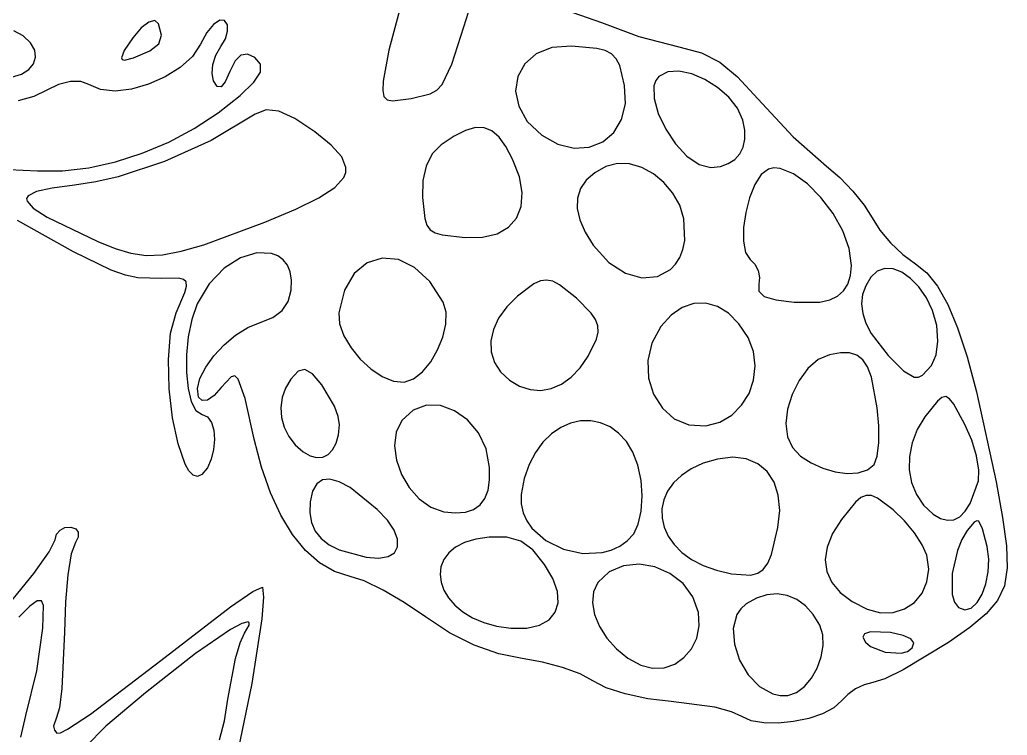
# Model space of a CAD drawing. Extents: x 9 to 1857, y 16 to 982.
# Drawn here: x 409.1 to 501.1, y 481.7 to 548.3 of the extents above; entities that cross this region are included whole.
import ezdxf

# ---------------------------------------------------------------- set-up
doc = ezdxf.new("R2010")
doc.units = 0

msp = doc.modelspace()

# ---------------------------------------------------------------- linework, layer by layer
at = {"layer": 'Layer 1'}
for p, q in [((450.45739, 547.65826), (451.58675, 551.208584)), ((444.728547, 550.123396), (443.47498, 545.48229)), ((460.632939, 549.013726), (463.29524, 548.07218)), ((420.410127, 547.570859), (419.62872, 546.65002)), ((421.109653, 548.112926), (420.410127, 547.570859)), ((421.667012, 548.243935), (421.109653, 548.112926)), ((422.02192, 547.9316), (421.667012, 548.243935)), ((422.2866, 546.900558), (422.02192, 547.9316)), ((422.02192, 547.9316), (422.02192, 547.9316)), ((427.135282, 547.895141), (426.518504, 547.126811)), ((427.712202, 548.295989), (427.135282, 547.895141)), ((428.17575, 548.25735), (427.712202, 548.295989)), ((428.433801, 547.853635), (428.17575, 548.25735)), ((428.451211, 547.260461), (428.433801, 547.853635)), ((449.357133, 544.188698), (450.45739, 547.65826)), ((463.29524, 548.07218), (466.767104, 546.777504)), ((409.39885, 546.81716), (408.523592, 547.300892)), ((410.093666, 546.16612), (409.39885, 546.81716)), ((409.39885, 546.81716), (409.39885, 546.81716)), ((419.62872, 546.65002), (418.822262, 545.452541)), ((422.031199, 546.091591), (422.2866, 546.900558)), ((426.518504, 547.126811), (425.93538, 546.063)), ((427.81186, 545.82498), (428.239919, 546.55764)), ((428.239919, 546.55764), (428.451211, 547.260461)), ((466.767104, 546.777504), (470.49612, 545.78843)), ((410.476754, 545.498161), (410.093666, 546.16612)), ((421.189258, 545.414709), (422.031199, 546.091591)), ((425.93538, 546.063), (425.168623, 544.910337)), ((427.359971, 545.031375), (427.81186, 545.82498)), ((458.674189, 545.728248), (457.209, 545.143205)), ((460.50042, 545.87647), (458.674189, 545.728248)), ((462.847966, 545.65987), (460.50042, 545.87647)), ((463.639375, 545.453827), (462.847966, 545.65987)), ((470.49612, 545.78843), (472.591623, 545.232349)), ((410.375693, 544.233277), (410.565101, 544.84373)), ((410.565101, 544.84373), (410.476754, 545.498161)), ((418.822262, 545.452541), (418.563025, 544.7802)), ((418.563025, 544.7802), (418.639248, 544.622909)), ((418.853035, 544.575244), (419.69432, 544.77992)), ((419.69432, 544.77992), (421.189258, 545.414709)), ((425.168623, 544.910337), (424.033504, 543.874841)), ((427.083746, 544.162616), (427.359971, 545.031375)), ((429.689947, 545.026674), (429.154242, 544.488219)), ((430.292505, 545.125934), (429.689947, 545.026674)), ((430.97891, 544.79552), (430.292505, 545.125934)), ((431.524444, 544.175209), (430.97891, 544.79552)), ((443.47498, 545.48229), (442.959694, 542.610784)), ((457.209, 545.143205), (456.135493, 544.212685)), ((464.231448, 545.141349), (463.639375, 545.453827)), ((464.665866, 544.691482), (464.231448, 545.141349)), ((472.591623, 545.232349), (474.314406, 544.37172)), ((409.925516, 543.697252), (410.375693, 544.233277)), ((418.639248, 544.622909), (418.853035, 544.575244)), ((424.033504, 543.874841), (422.637667, 542.995391)), ((427.005051, 543.323859), (427.083746, 544.162616)), ((429.154242, 544.488219), (428.66839, 543.50105)), ((431.504794, 543.450456), (431.524444, 544.175209)), ((448.448871, 542.296643), (449.357133, 544.188698)), ((456.135493, 544.212685), (455.48431, 543.02803)), ((464.98431, 544.073271), (464.665866, 544.691482)), ((465.44, 542.208), (464.98431, 544.073271)), ((474.314406, 544.37172), (475.964164, 543.008966)), ((408.310803, 542.970279), (409.231557, 543.266103)), ((409.231557, 543.266103), (409.925516, 543.697252)), ((422.637667, 542.995391), (421.088757, 542.310864)), ((427.14575, 542.62026), (427.005051, 543.323859)), ((428.66839, 543.50105), (428.231122, 542.54734)), ((430.880522, 542.519883), (431.504794, 543.450456)), ((455.48431, 543.02803), (455.286091, 541.680582)), ((468.64027, 543.05258), (468.347177, 542.669383)), ((469.460945, 543.471415), (468.64027, 543.05258)), ((470.50792, 543.529952), (469.460945, 543.471415)), ((471.690505, 543.275552), (470.50792, 543.529952)), ((472.918011, 542.755574), (471.690505, 543.275552)), ((475.964164, 543.008966), (477.84059, 540.94651)), ((412.706688, 542.290105), (411.62219, 541.76845)), ((413.802199, 542.564129), (412.706688, 542.290105)), ((414.780978, 542.573094), (413.802199, 542.564129)), ((415.51528, 542.29957), (414.780978, 542.573094)), ((416.600036, 541.815614), (415.51528, 542.29957)), ((421.088757, 542.310864), (419.494419, 541.86014)), ((427.477718, 542.111526), (427.14575, 542.62026)), ((427.83687, 542.085693), (427.477718, 542.111526)), ((428.231122, 542.54734), (427.83687, 542.085693)), ((429.61219, 541.28211), (430.880522, 542.519883)), ((442.959694, 542.610784), (442.901705, 541.739826)), ((447.937298, 541.766359), (448.448871, 542.296643)), ((465.520029, 540.497901), (465.44, 542.208)), ((465.44, 542.208), (465.44, 542.208)), ((468.347177, 542.669383), (468.18049, 542.184422)), ((468.18049, 542.184422), (468.186126, 540.97959)), ((474.099749, 542.017379), (472.918011, 542.755574)), ((475.14503, 541.108328), (474.099749, 542.017379)), ((410.383996, 541.184069), (408.934541, 540.787177)), ((411.62219, 541.76845), (410.383996, 541.184069)), ((417.962297, 541.682097), (416.600036, 541.815614)), ((419.494419, 541.86014), (417.962297, 541.682097)), ((427.566436, 539.645545), (429.61219, 541.28211)), ((442.901705, 541.739826), (443.008259, 541.17745)), ((443.008259, 541.17745), (443.302934, 540.872695)), ((445.55149, 540.99455), (447.318394, 541.419468)), ((447.318394, 541.419468), (447.937298, 541.766359)), ((455.286091, 541.680582), (455.571477, 540.261682)), ((475.963163, 540.075782), (475.14503, 541.108328)), ((443.302934, 540.872695), (443.809312, 540.774601)), ((443.809312, 540.774601), (445.55149, 540.99455)), ((455.571477, 540.261682), (456.37111, 538.862674)), ((465.160071, 539.026212), (465.520029, 540.497901)), ((468.186126, 540.97959), (468.576753, 539.578857)), ((477.84059, 540.94651), (481.136797, 537.42766)), ((425.33387, 538.189547), (427.566436, 539.645545)), ((431.02823, 539.53997), (426.910489, 537.091937)), ((432.034134, 539.92899), (431.02823, 539.53997)), ((433.228133, 539.80085), (432.034134, 539.92899)), ((434.711297, 539.125202), (433.228133, 539.80085)), ((468.576753, 539.578857), (469.271947, 538.122998)), ((476.46346, 538.9671), (475.963163, 540.075782)), ((436.5847, 537.8717), (434.711297, 539.125202)), ((451.534332, 538.276967), (450.618308, 538.012984)), ((452.343248, 538.263344), (451.534332, 538.276967)), ((456.37111, 538.862674), (457.71563, 537.5749)), ((464.430752, 537.835294), (465.160071, 539.026212)), ((476.640655, 538.043815), (476.46346, 538.9671)), ((476.46346, 538.9671), (476.46346, 538.9671)), ((422.963051, 536.932187), (425.33387, 538.189547)), ((438.107131, 536.638972), (436.58461, 537.8717)), ((436.58461, 537.8717), (436.5847, 537.8717)), ((449.570123, 537.47645), (448.36473, 536.67242)), ((450.618308, 538.012984), (449.570123, 537.47645)), ((453.070102, 537.96706), (452.343248, 538.263344)), ((453.739946, 537.383061), (453.070102, 537.96706)), ((454.377829, 536.506293), (453.739946, 537.383061)), ((457.71563, 537.5749), (459.232372, 536.726549)), ((463.402696, 536.967508), (464.430752, 537.835294)), ((469.271947, 538.122998), (470.191286, 536.752783)), ((476.647102, 537.206448), (476.640655, 538.043815)), ((481.136797, 537.42766), (484.24186, 534.68341)), ((420.502536, 535.891533), (422.963051, 536.932187)), ((426.910489, 537.091937), (422.576669, 535.111136)), ((439.080037, 535.55181), (438.107131, 536.638972)), ((448.36473, 536.67242), (447.525632, 535.824933)), ((455.0088, 535.3317), (454.377829, 536.506293)), ((459.232372, 536.726549), (460.73288, 536.370774)), ((460.73288, 536.370774), (462.146531, 536.465214)), ((462.146531, 536.465214), (463.402696, 536.967508)), ((470.191286, 536.752783), (471.254345, 535.608987)), ((476.1756, 535.830699), (476.489763, 536.465307)), ((476.489763, 536.465307), (476.647102, 537.206448)), ((418.000885, 535.085654), (420.502536, 535.891533)), ((439.477523, 534.563685), (439.080037, 535.55181)), ((447.525632, 535.824933), (446.943154, 534.702399)), ((471.254345, 535.608987), (472.380701, 534.832381)), ((475.711574, 535.312931), (476.1756, 535.830699)), ((415.506655, 534.532619), (418.000885, 535.085654)), ((422.576669, 535.111136), (418.258154, 533.688585)), ((446.943154, 534.702399), (446.630786, 533.342278)), ((455.633741, 533.704617), (455.0088, 535.3317)), ((455.0088, 535.3317), (455.0088, 535.3317)), ((463.69374, 534.65217), (462.653335, 534.074487)), ((464.766937, 534.937199), (463.69374, 534.65217)), ((465.897094, 534.897085), (464.766937, 534.937199)), ((467.032102, 534.566756), (465.897094, 534.897085)), ((472.380701, 534.832381), (473.48993, 534.56374)), ((473.48993, 534.56374), (474.361777, 534.669144)), ((474.361777, 534.669144), (475.104646, 534.92231)), ((475.104646, 534.92231), (475.711574, 535.312931)), ((484.24186, 534.68341), (485.495861, 533.626224)), ((408.078331, 534.375892), (410.73469, 534.25736)), ((410.73469, 534.25736), (413.068404, 534.250498)), ((413.068404, 534.250498), (415.506655, 534.532619)), ((418.258154, 533.688585), (416.176944, 533.215096)), ((439.273782, 533.62807), (439.452419, 534.092222)), ((439.452419, 534.092222), (439.477523, 534.563685)), ((455.891284, 532.231882), (455.633741, 533.704617)), ((462.653335, 534.074487), (461.865664, 533.388349)), ((468.119848, 533.981141), (467.032102, 534.566756)), ((469.108221, 533.17517), (468.119848, 533.981141)), ((478.169542, 533.903025), (477.578808, 532.967343)), ((478.83656, 534.41755), (478.169542, 533.903025)), ((479.360257, 534.522595), (478.83656, 534.41755)), ((479.931871, 534.477117), (479.360257, 534.522595)), ((481.173175, 533.987555), (479.931871, 534.477117)), ((482.469118, 533.054783), (481.173175, 533.987555)), ((414.18633, 532.9153), (412.091423, 532.64127)), ((416.176944, 533.215096), (414.18633, 532.9153)), ((438.443011, 532.698436), (439.273782, 533.62807)), ((446.630786, 533.342278), (446.60202, 531.78203)), ((461.865664, 533.388349), (461.331721, 532.599853)), ((469.945112, 532.18377), (469.108221, 533.17517)), ((477.578808, 532.967343), (477.091302, 531.744439)), ((483.728344, 531.784723), (482.469118, 533.054783)), ((485.495861, 533.626224), (486.715477, 532.368616)), ((409.865197, 531.921956), (409.727097, 531.683777)), ((410.646759, 532.32052), (409.865197, 531.921956)), ((412.091423, 532.64127), (410.646759, 532.32052)), ((436.959404, 531.728255), (438.443011, 532.698436)), ((455.796716, 530.938631), (455.891284, 532.231882)), ((461.331721, 532.599853), (461.052498, 531.715097)), ((470.578408, 531.04187), (469.945112, 532.18377)), ((486.715477, 532.368616), (487.761203, 531.068125)), ((409.727097, 531.683777), (409.759595, 531.414484)), ((409.759595, 531.414484), (410.342812, 530.767011)), ((434.797155, 530.670999), (436.959404, 531.728255)), ((446.60202, 531.78203), (446.812062, 529.82444)), ((455.365323, 529.850001), (455.796716, 530.938631)), ((461.052498, 531.715097), (461.028988, 530.74018)), ((470.956, 529.7844), (470.578408, 531.04187)), ((477.091302, 531.744439), (476.733965, 530.36825)), ((484.859499, 530.283294), (483.728344, 531.784723)), ((487.761203, 531.068125), (488.49353, 529.88229)), ((410.342812, 530.767011), (411.627706, 529.948443)), ((431.93046, 529.48014), (434.797155, 530.670999)), ((461.028988, 530.74018), (461.262185, 529.681197)), ((476.733965, 530.36825), (476.53374, 528.972711)), ((485.77123, 528.656417), (484.859499, 530.283294)), ((414.079665, 526.697217), (408.86329, 529.61728)), ((411.627706, 529.948443), (416.35396, 527.67365)), ((426.231063, 527.366723), (431.93046, 529.48014)), ((446.812062, 529.82444), (447.004898, 529.203103)), ((447.004898, 529.203103), (447.313945, 528.765852)), ((454.61239, 528.991128), (455.365323, 529.850001)), ((461.262185, 529.681197), (461.753081, 528.544248)), ((471.045069, 527.770142), (470.956, 529.7844)), ((470.956, 529.7844), (470.956, 529.7844)), ((488.49353, 529.88229), (489.210388, 528.737197)), ((447.313945, 528.765852), (447.782451, 528.472023)), ((447.782451, 528.472023), (448.453666, 528.280951)), ((448.453666, 528.280951), (450.57722, 528.04442)), ((452.203053, 528.063201), (453.553205, 528.38715)), ((453.553205, 528.38715), (454.61239, 528.991128)), ((461.753081, 528.544248), (462.50267, 527.33543)), ((476.53374, 528.972711), (476.517569, 527.691757)), ((486.372182, 527.010012), (485.77123, 528.656417)), ((489.210388, 528.737197), (490.213996, 527.547625)), ((416.35396, 527.67365), (417.961588, 527.012847)), ((424.138529, 526.760935), (426.231063, 527.366723)), ((450.57722, 528.04442), (452.203053, 528.063201)), ((462.50267, 527.33543), (463.957255, 525.71677)), ((470.880046, 526.920882), (471.045069, 527.770142)), ((476.517569, 527.691757), (476.712395, 526.659325)), ((490.213996, 527.547625), (491.371281, 526.454173)), ((417.587689, 525.013821), (414.079665, 526.697217)), ((417.961588, 527.012847), (419.42152, 526.576986)), ((419.42152, 526.576986), (420.856096, 526.380255)), ((420.856096, 526.380255), (422.387652, 526.436841)), ((422.387652, 526.436841), (424.138529, 526.760935)), ((431.167609, 526.603566), (429.645005, 526.135976)), ((432.543141, 526.557572), (431.167609, 526.603566)), ((433.131627, 526.335561), (432.543141, 526.557572)), ((433.63039, 525.977451), (433.131627, 526.335561)), ((470.593123, 526.182025), (470.880046, 526.920882)), ((476.712395, 526.659325), (477.14516, 526.00935)), ((486.571, 525.45), (486.372182, 527.010012)), ((491.371281, 526.454173), (492.54917, 525.59744)), ((429.645005, 526.135976), (428.116541, 525.175344)), ((434.021779, 525.480673), (433.63039, 525.977451)), ((434.288143, 524.842661), (434.021779, 525.480673)), ((441.451499, 525.684676), (440.247079, 524.686895)), ((442.85528, 526.119731), (441.451499, 525.684676)), ((444.362222, 525.982225), (442.85528, 526.119731)), ((445.876123, 525.262324), (444.362222, 525.982225)), ((463.957255, 525.71677), (465.511811, 524.709945)), ((469.706994, 525.050997), (470.197654, 525.557441)), ((470.197654, 525.557441), (470.593123, 526.182025)), ((477.14516, 526.00935), (477.589567, 525.546212)), ((477.589567, 525.546212), (477.889229, 524.957504)), ((486.477609, 524.499613), (486.571, 525.45)), ((486.571, 525.45), (486.571, 525.45)), ((492.54917, 525.59744), (493.611906, 524.746822)), ((418.923765, 524.5465), (417.587689, 525.013821)), ((420.099988, 524.281097), (418.923765, 524.5465)), ((428.116541, 525.175344), (426.723429, 523.742211)), ((434.411831, 524.060846), (434.288143, 524.842661)), ((440.247079, 524.686895), (439.338223, 523.136222)), ((447.300783, 523.950194), (445.876123, 525.262324)), ((465.511811, 524.709945), (467.059507, 524.284008)), ((468.493511, 524.408009), (469.706994, 525.050997)), ((477.889229, 524.957504), (478.017776, 524.318814)), ((486.237285, 523.709045), (486.477609, 524.499613)), ((488.973498, 524.922919), (488.38371, 524.36293)), ((489.67667, 525.169611), (488.973498, 524.922919)), ((490.455086, 525.123747), (489.67667, 525.169611)), ((491.270609, 524.806066), (490.455086, 525.123747)), ((492.0851, 524.237311), (491.270609, 524.806066)), ((493.611906, 524.746822), (494.607879, 523.498414)), ((422.32919, 524.21305), (420.099988, 524.281097)), ((423.904214, 524.254358), (422.32919, 524.21305)), ((424.348074, 524.145883), (423.904214, 524.254358)), ((424.580765, 523.908796), (424.348074, 524.145883)), ((424.61574, 523.511205), (424.580765, 523.908796)), ((426.723429, 523.742211), (425.60688, 521.85712)), ((434.37519, 523.13266), (434.411831, 524.060846)), ((448.54, 522.036), (447.300783, 523.950194)), ((456.980039, 523.720872), (455.4531, 522.56802)), ((457.597323, 524.001302), (456.980039, 523.720872)), ((458.175032, 524.082492), (457.597323, 524.001302)), ((458.756579, 523.96301), (458.175032, 524.082492)), ((459.385374, 523.641422), (458.756579, 523.96301)), ((460.95836, 522.3862), (459.385374, 523.641422)), ((467.059507, 524.284008), (468.493511, 524.408009)), ((477.94884, 523.70573), (477.946995, 523.040988)), ((478.017776, 524.318814), (477.94884, 523.70573)), ((485.841425, 523.072763), (486.237285, 523.709045)), ((487.904921, 523.553418), (487.61938, 522.721631)), ((488.38371, 524.36293), (487.904921, 523.553418)), ((492.860421, 523.438221), (492.0851, 524.237311)), ((423.66887, 521.03646), (424.466448, 522.921214)), ((424.466448, 522.921214), (424.61574, 523.511205)), ((434.096614, 522.081467), (434.37519, 523.13266)), ((439.338223, 523.136222), (438.82113, 521.04249)), ((477.946995, 523.040988), (478.452278, 522.558088)), ((485.281426, 522.585231), (485.841425, 523.072763)), ((487.61938, 522.721631), (487.527936, 521.863753)), ((493.558434, 522.429537), (492.860421, 523.438221)), ((494.607879, 523.498414), (495.552714, 521.809942)), ((425.60688, 521.85712), (425.111757, 520.417832)), ((433.533535, 521.24448), (434.096614, 522.081467)), ((448.802537, 521.085122), (448.54, 522.036)), ((448.54, 522.036), (448.54, 522.036)), ((455.4531, 522.56802), (454.453112, 521.573803)), ((462.341134, 520.993287), (460.95834, 522.38622)), ((460.95834, 522.38622), (460.95836, 522.3862)), ((471.897858, 521.901516), (470.80826, 521.534382)), ((473.003509, 521.929234), (471.897858, 521.901516)), ((474.093225, 521.621613), (473.003509, 521.929234)), ((478.452278, 522.558088), (479.525629, 522.225551)), ((479.525629, 522.225551), (481.22799, 522.0119)), ((481.22799, 522.0119), (483.634602, 522.034276)), ((483.634602, 522.034276), (484.548686, 522.240914)), ((484.548686, 522.240914), (485.281426, 522.585231)), ((487.527936, 521.863753), (487.631436, 520.975969)), ((494.141, 521.232), (493.558434, 522.429537)), ((495.552714, 521.809942), (496.462036, 519.639136)), ((423.143618, 519.13302), (423.66887, 521.03646)), ((432.667133, 520.602223), (433.533535, 521.24448)), ((438.82113, 521.04249), (438.889125, 520.005545)), ((448.77559, 519.967272), (448.802537, 521.085122)), ((454.453112, 521.573803), (453.707014, 520.532015)), ((462.736628, 520.395953), (462.341134, 520.993287)), ((469.766702, 520.823753), (468.80517, 519.76555)), ((470.80826, 521.534382), (469.766702, 520.823753)), ((475.13502, 520.982731), (474.093225, 521.621613)), ((476.096908, 520.016667), (475.13502, 520.982731)), ((487.631436, 520.975969), (487.93073, 520.054462)), ((494.529021, 519.832249), (494.141, 521.232)), ((494.141, 521.232), (494.141, 521.232)), ((425.111757, 520.417832), (424.784636, 518.799217)), ((430.330482, 519.664763), (431.47859, 520.13522)), ((431.47859, 520.13522), (432.667133, 520.602223)), ((438.889125, 520.005545), (439.287507, 518.892131)), ((448.501245, 518.768529), (448.77559, 519.967272)), ((453.707014, 520.532015), (453.217322, 519.468875)), ((462.944321, 519.817347), (462.736628, 520.395953)), ((476.9469, 518.7275), (476.096908, 520.016667)), ((487.93073, 520.054462), (488.426667, 519.095417)), ((422.941309, 516.68185), (423.143618, 519.13302)), ((429.193566, 518.94463), (430.330482, 519.664763)), ((453.217322, 519.468875), (452.986552, 518.410605)), ((462.824705, 518.574242), (462.971313, 519.22195)), ((462.971313, 519.22195), (462.944321, 519.817347)), ((468.80517, 519.76555), (467.967213, 518.212788)), ((488.426667, 519.095417), (490.01186, 517.04945)), ((494.636784, 518.401631), (494.529021, 519.832249)), ((496.462036, 519.639136), (497.351471, 516.943725)), ((424.784636, 518.799217), (424.620503, 517.112872)), ((427.177079, 517.0266), (428.123785, 518.042637)), ((428.123785, 518.042637), (429.193566, 518.94463)), ((439.287507, 518.892131), (439.94977, 517.773112)), ((448.02159, 517.574971), (448.501245, 518.768529)), ((452.986552, 518.410605), (453.017221, 517.383424)), ((462.03909, 516.97981), (462.824705, 518.574242)), ((467.967213, 518.212788), (467.608146, 516.577467)), ((477.4507, 517.424766), (476.9469, 518.7275)), ((476.9469, 518.7275), (476.9469, 518.7275)), ((494.468042, 517.10792), (494.636784, 518.401631)), ((424.620503, 517.112872), (424.614344, 515.470395)), ((439.94977, 517.773112), (440.809409, 516.719353)), ((447.378713, 516.472678), (448.02159, 517.574971)), ((453.017221, 517.383424), (453.311842, 516.413553)), ((477.614436, 516.083398), (477.4507, 517.424766)), ((484.53668, 517.12673), (483.474146, 516.666516)), ((485.558511, 517.294199), (484.53668, 517.12673)), ((486.400235, 517.289727), (485.558511, 517.294199)), ((487.085439, 517.087142), (486.400235, 517.289727)), ((423.01809, 513.959843), (422.941309, 516.68185)), ((426.40939, 515.964335), (427.177079, 517.0266)), ((440.809409, 516.719353), (441.799918, 515.801715)), ((446.6147, 515.547727), (447.378713, 516.472678)), ((453.311842, 516.413553), (453.872934, 515.527211)), ((461.288523, 515.895966), (462.03909, 516.97981)), ((467.608146, 516.577467), (467.683508, 514.957281)), ((483.474146, 516.666516), (482.513358, 515.832319)), ((487.63771, 516.660275), (487.085439, 517.087142)), ((488.080635, 515.982957), (487.63771, 516.660275)), ((490.01186, 517.04945), (491.429763, 515.634357)), ((494.02655, 516.11889), (494.468042, 517.10792)), ((497.351471, 516.943725), (498.236643, 513.681436)), ((424.614344, 515.470395), (424.761142, 513.983384)), ((425.87666, 514.923658), (426.40939, 515.964335)), ((435.013186, 515.586035), (434.32933, 514.86128)), ((435.658624, 515.751616), (435.013186, 515.586035)), ((436.367907, 515.339406), (435.658624, 515.751616)), ((437.2433, 514.33079), (436.367907, 515.339406)), ((441.799918, 515.801715), (442.854794, 515.091063)), ((445.77164, 514.886198), (446.6147, 515.547727)), ((453.872934, 515.527211), (454.70301, 514.75062)), ((460.454191, 515.031175), (461.288523, 515.895966)), ((477.466057, 514.761945), (477.614436, 516.083398)), ((482.513358, 515.832319), (481.693538, 514.722368)), ((488.4378, 515.029018), (488.080635, 515.982957)), ((491.429763, 515.634357), (492.417485, 515.043269)), ((493.206067, 515.222631), (494.02655, 516.11889)), ((425.634829, 513.972384), (425.87666, 514.923658)), ((428.772093, 515.079157), (427.86156, 514.06185)), ((429.118031, 515.148829), (428.772093, 515.079157)), ((429.430495, 514.864331), (429.118031, 515.148829)), ((430.073237, 513.04828), (429.430495, 514.864331)), ((434.32933, 514.86128), (433.836681, 514.025097)), ((442.854794, 515.091063), (443.907529, 514.65826)), ((443.907529, 514.65826), (444.89162, 514.57417)), ((444.89162, 514.57417), (445.77164, 514.886198)), ((454.70301, 514.75062), (455.659728, 514.185563)), ((458.606651, 513.980757), (459.554199, 514.390939)), ((459.554199, 514.390939), (460.454191, 515.031175)), ((467.683508, 514.957281), (468.14884, 513.449923)), ((477.033512, 513.518958), (477.466057, 514.761945)), ((481.693538, 514.722368), (481.053909, 513.434891)), ((488.9892, 512.1866), (488.4378, 515.029018)), ((492.417485, 515.043269), (492.822228, 515.039991)), ((492.822228, 515.039991), (493.206067, 515.222631)), ((423.33011, 511.243899), (423.01809, 513.959843)), ((424.761142, 513.983384), (425.055885, 512.763436)), ((425.73984, 513.17833), (425.634829, 513.972384)), ((427.86156, 514.06185), (427.199004, 513.319004)), ((433.836681, 514.025097), (433.535176, 513.131539)), ((438.411549, 512.322014), (437.2433, 514.33079)), ((455.659728, 514.185563), (456.64131, 513.872568)), ((456.64131, 513.872568), (457.629653, 513.806134)), ((457.629653, 513.806134), (458.606651, 513.980757)), ((468.14884, 513.449923), (468.959682, 512.153087)), ((476.344752, 512.412984), (477.033512, 513.518958)), ((481.053909, 513.434891), (480.633694, 512.068118)), ((498.236643, 513.681436), (500.0567, 505.28714)), ((425.055885, 512.763436), (425.493555, 511.922149)), ((426.074267, 512.850643), (425.73984, 513.17833)), ((426.581947, 512.906401), (426.074267, 512.850643)), ((427.199004, 513.319004), (426.581947, 512.906401)), ((430.93679, 509.26191), (430.073237, 513.04828)), ((433.535176, 513.131539), (433.420245, 512.20747)), ((494.590146, 512.807458), (493.43124, 511.33353)), ((495.005457, 513.152201), (494.590146, 512.807458)), ((495.368079, 513.22474), (495.005457, 513.152201)), ((495.720564, 513.017032), (495.368079, 513.22474)), ((496.105465, 512.521035), (495.720564, 513.017032)), ((497.14273, 510.632), (496.105465, 512.521035)), ((425.493555, 511.922149), (426.06914, 511.57112)), ((433.420245, 512.20747), (433.487321, 511.279755)), ((438.757059, 511.363438), (438.411549, 512.322014)), ((445.750865, 511.975405), (444.69502, 510.99191)), ((446.983285, 512.422946), (445.750865, 511.975405)), ((448.299048, 512.384235), (446.983285, 512.422946)), ((449.604922, 511.908975), (448.299048, 512.384235)), ((450.807677, 511.046869), (449.604922, 511.908975)), ((468.959682, 512.153087), (470.071574, 511.164467)), ((475.427725, 511.502576), (476.344752, 512.412984)), ((480.633694, 512.068118), (480.472115, 510.720275)), ((489.141959, 510.499214), (488.9892, 512.1866)), ((488.9892, 512.1866), (488.9892, 512.1866)), ((423.833517, 508.810912), (423.33011, 511.243899)), ((426.06914, 511.57112), (426.577602, 511.339055)), ((426.577602, 511.339055), (426.939801, 510.818815)), ((426.939801, 510.818815), (427.155952, 510.087774)), ((433.487321, 511.279755), (433.731834, 510.375258)), ((438.87221, 510.59868), (438.757059, 511.363438)), ((444.69502, 510.99191), (444.168447, 509.898921)), ((451.814079, 509.847619), (450.807677, 511.046869)), ((460.407812, 510.752535), (459.49326, 510.352633)), ((461.346949, 510.961444), (460.407812, 510.752535)), ((462.287575, 510.976607), (461.346949, 510.961444)), ((463.206594, 510.795271), (462.287575, 510.976607)), ((464.080909, 510.414683), (463.206594, 510.795271)), ((470.071574, 511.164467), (471.440057, 510.581756)), ((473.02067, 510.50265), (474.310381, 510.846281)), ((474.310381, 510.846281), (475.427725, 511.502576)), ((480.472115, 510.720275), (480.608397, 509.489593)), ((493.43124, 511.33353), (492.708207, 510.150694)), ((427.155952, 510.087774), (427.22627, 509.223308)), ((433.731834, 510.375258), (434.149216, 509.520843)), ((438.777117, 509.66876), (438.87221, 510.59868)), ((438.87221, 510.59868), (438.87221, 510.59868)), ((444.168447, 509.898921), (444.012189, 508.641383)), ((452.530897, 508.360929), (451.814079, 509.847619)), ((458.626391, 509.764493), (457.8303, 508.990866)), ((459.49326, 510.352633), (458.626391, 509.764493)), ((464.887424, 509.83209), (464.080909, 510.414683)), ((465.603042, 509.044738), (464.887424, 509.83209)), ((471.440057, 510.581756), (473.02067, 510.50265)), ((489.135302, 508.938992), (489.141959, 510.499214)), ((492.708207, 510.150694), (492.225149, 508.911548)), ((497.782649, 509.177243), (497.14273, 510.632)), ((427.22627, 509.223308), (427.150972, 508.302788)), ((431.60839, 506.637738), (430.93679, 509.26191)), ((434.149216, 509.520843), (434.734898, 508.743376)), ((438.231654, 508.279946), (438.558679, 508.892177)), ((438.558679, 508.892177), (438.777117, 509.66876)), ((457.8303, 508.990866), (457.128084, 508.034506)), ((466.204666, 508.049875), (465.603042, 509.044738)), ((480.608397, 509.489593), (481.08176, 508.4743)), ((488.979249, 507.679577), (489.135302, 508.938992)), ((492.225149, 508.911548), (491.979059, 507.651599)), ((498.233684, 507.701425), (497.782649, 509.177243)), ((424.484458, 506.937779), (423.833517, 508.810912)), ((427.150972, 508.302788), (426.930274, 507.403591)), ((434.734898, 508.743376), (435.48431, 508.06972)), ((435.48431, 508.06972), (436.132877, 507.694916)), ((437.810803, 507.843087), (438.231654, 508.279946)), ((444.012189, 508.641383), (444.186227, 507.306087)), ((452.8649, 506.6365), (452.530897, 508.360929)), ((457.128084, 508.034506), (456.542839, 506.898166)), ((466.669201, 506.844746), (466.204666, 508.049875)), ((481.08176, 508.4743), (481.843079, 507.691344)), ((426.930274, 507.403591), (426.564391, 506.60309)), ((436.132877, 507.694916), (436.746655, 507.539555)), ((436.746655, 507.539555), (437.310883, 507.592618)), ((437.310883, 507.592618), (437.810803, 507.843087)), ((444.186227, 507.306087), (444.650542, 505.979822)), ((472.776739, 507.016127), (471.654859, 506.503464)), ((474.09538, 507.40961), (472.776739, 507.016127)), ((475.510666, 507.581673), (474.09538, 507.40961)), ((476.767658, 507.426704), (475.510666, 507.581673)), ((477.843977, 506.969974), (476.767658, 507.426704)), ((481.843079, 507.691344), (482.810317, 507.044101)), ((482.810317, 507.044101), (483.907506, 506.548357)), ((488.68382, 506.89461), (488.979249, 507.679577)), ((491.979059, 507.651599), (491.966929, 506.406353)), ((498.454459, 506.376994), (498.233684, 507.701425)), ((424.851551, 506.297687), (424.484458, 506.937779)), ((425.239083, 505.901396), (424.851551, 506.297687)), ((426.564391, 506.60309), (426.05354, 505.97866)), ((432.432831, 504.270793), (431.60839, 506.637738)), ((452.866659, 505.484748), (452.8649, 506.6365)), ((452.8649, 506.6365), (452.8649, 506.6365)), ((456.542839, 506.898166), (456.097662, 505.5846)), ((466.97355, 505.4266), (466.669201, 506.844746)), ((471.654859, 506.503464), (470.727579, 505.889336)), ((478.717244, 506.236754), (477.843977, 506.969974)), ((479.365079, 505.252315), (478.717244, 506.236754)), ((483.907506, 506.548357), (485.058676, 506.219896)), ((485.058676, 506.219896), (486.187861, 506.074506)), ((486.187861, 506.074506), (487.219092, 506.12797)), ((487.219092, 506.12797), (488.076401, 506.396077)), ((488.076401, 506.396077), (488.68382, 506.89461)), ((491.966929, 506.406353), (492.185752, 505.211313)), ((498.4036, 505.3764), (498.454459, 506.376994)), ((425.641574, 505.783516), (425.239083, 505.901396)), ((426.05354, 505.97866), (425.641574, 505.783516)), ((437.29057, 505.46863), (436.752102, 505.093873)), ((437.989103, 505.535554), (437.29057, 505.46863)), ((438.848106, 505.294598), (437.989103, 505.535554)), ((439.867987, 504.745718), (438.848106, 505.294598)), ((444.650542, 505.979822), (445.365117, 504.749381)), ((452.718995, 504.517318), (452.866659, 505.484748)), ((456.097662, 505.5846), (455.81565, 504.09656)), ((467.06975, 503.9819), (466.97353, 505.4266)), ((466.97353, 505.4266), (466.97355, 505.4266)), ((469.992738, 505.191457), (469.448173, 504.427542)), ((470.727579, 505.889336), (469.992738, 505.191457)), ((479.765103, 504.04193), (479.365079, 505.252315)), ((492.185752, 505.211313), (492.63252, 504.101988)), ((497.641642, 503.266418), (498.40362, 505.37638)), ((498.40362, 505.37638), (498.4036, 505.3764)), ((500.0567, 505.28714), (500.666142, 501.965507)), ((433.397463, 502.179176), (432.432831, 504.270793)), ((436.373294, 504.411328), (436.15374, 503.42104)), ((436.752102, 505.093873), (436.373294, 504.411328)), ((442.392, 502.724), (439.867987, 504.745718)), ((445.365117, 504.749381), (446.289932, 503.701553)), ((452.420394, 503.732733), (452.718995, 504.517318)), ((469.448173, 504.427542), (469.091724, 503.615306)), ((436.15374, 503.42104), (436.116465, 502.403549)), ((446.289932, 503.701553), (447.38497, 502.923129)), ((451.969336, 503.129521), (452.420394, 503.732733)), ((455.81565, 504.09656), (455.805538, 503.229311)), ((466.974713, 502.563436), (467.06975, 503.9819)), ((469.091724, 503.615306), (468.921229, 502.772463)), ((479.894936, 502.630867), (479.765103, 504.04193)), ((486.942331, 503.386712), (485.64834, 501.78973)), ((487.461577, 503.821735), (486.942331, 503.386712)), ((487.951913, 504.024728), (487.461577, 503.821735)), ((488.455527, 504.003402), (487.951913, 504.024728)), ((489.014613, 503.765469), (488.455527, 504.003402)), ((490.46796, 502.67063), (489.014613, 503.765469)), ((492.63252, 504.101988), (493.304225, 503.113881)), ((436.116465, 502.403549), (436.269719, 501.498349)), ((443.344915, 501.716503), (442.392, 502.724)), ((442.392, 502.724), (442.392, 502.724)), ((447.38497, 502.923129), (448.61021, 502.5009)), ((448.61021, 502.5009), (449.68626, 502.39337)), ((449.68626, 502.39337), (450.603786, 502.461314)), ((450.603786, 502.461314), (451.364306, 502.706206)), ((451.364306, 502.706206), (451.969336, 503.129521)), ((455.805538, 503.229311), (455.979682, 502.414203)), ((455.979682, 502.414203), (456.317609, 501.658343)), ((466.710539, 501.334259), (466.974713, 502.563436)), ((468.921229, 502.772463), (468.934528, 501.916729)), ((479.7322, 501.0444), (479.894936, 502.630867)), ((491.508153, 501.6655), (490.46796, 502.67063)), ((493.304225, 503.113881), (494.19786, 502.2825)), ((496.674697, 502.038631), (497.182667, 502.541426)), ((497.182667, 502.541426), (497.641642, 503.266418)), ((434.489637, 500.380991), (433.397463, 502.179176)), ((436.269719, 501.498349), (436.616457, 500.702511)), ((443.975431, 500.78091), (443.344915, 501.716503)), ((456.317609, 501.658343), (456.798845, 500.968839)), ((468.934528, 501.916729), (469.129457, 501.065817)), ((485.64834, 501.78973), (484.814083, 500.46833)), ((492.444592, 500.534844), (491.508153, 501.6655)), ((494.19786, 502.2825), (494.879316, 501.879968)), ((494.879316, 501.879968), (495.520774, 501.706249)), ((495.520774, 501.706249), (496.119984, 501.759688)), ((496.119984, 501.759688), (496.674697, 502.038631)), ((498.018218, 501.528137), (497.37319, 500.75685)), ((498.252195, 501.662353), (498.018218, 501.528137)), ((498.449766, 501.610721), (498.252195, 501.662353)), ((498.803542, 500.895232), (498.449766, 501.610721)), ((500.666142, 501.965507), (501.026274, 499.339804)), ((412.518755, 500.39904), (412.840676, 500.790926)), ((412.840676, 500.790926), (413.297345, 501.030144)), ((413.297345, 501.030144), (413.8408, 501.07783)), ((413.8408, 501.07783), (414.30223, 500.917577)), ((414.30223, 500.917577), (414.535564, 500.59064)), ((414.535564, 500.59064), (414.526953, 500.144603)), ((436.616457, 500.702511), (437.159634, 500.0131)), ((444.290113, 499.945502), (443.975431, 500.78091)), ((456.798845, 500.968839), (458.109348, 499.817325)), ((466.29935, 500.45742), (466.710539, 501.334259)), ((469.129457, 501.065817), (469.503857, 500.237443)), ((479.130206, 498.526052), (479.7322, 501.04439)), ((479.7322, 501.04439), (479.7322, 501.0444)), ((497.37319, 500.75685), (496.85921, 499.90135)), ((499.21525, 499.2723), (498.803542, 500.895232)), ((411.827715, 498.780503), (412.37954, 499.89335)), ((412.37954, 499.89335), (412.518755, 500.39904)), ((414.26255, 499.62705), (413.884517, 498.565764)), ((414.526953, 500.144603), (414.26255, 499.62705)), ((435.696703, 498.89434), (434.489637, 500.380991)), ((437.159634, 500.0131), (437.902205, 499.427186)), ((444.295527, 499.238561), (444.290113, 499.945502)), ((450.530063, 499.637324), (449.692082, 499.203133)), ((451.568116, 499.951536), (450.530063, 499.637324)), ((452.811, 500.12593), (451.568116, 499.951536)), ((454.480217, 500.118054), (452.811, 500.12593)), ((455.773267, 499.754894), (454.480217, 500.118054)), ((456.875934, 498.94552), (455.773267, 499.754894)), ((458.109348, 499.817325), (459.747404, 499.016515)), ((464.988984, 499.286862), (465.695355, 499.796322)), ((465.695355, 499.796322), (466.29935, 500.45742)), ((469.503857, 500.237443), (470.055565, 499.449321)), ((484.814083, 500.46833), (484.307713, 499.213116)), ((493.174651, 499.417123), (492.444592, 500.534844)), ((496.85921, 499.90135), (496.446995, 498.901809)), ((410.382472, 496.735404), (411.827715, 498.780503)), ((437.00601, 497.737324), (435.696703, 498.89434)), ((437.902205, 499.427186), (438.847126, 498.941836)), ((438.847126, 498.941836), (441.35584, 498.2611)), ((443.998241, 498.688369), (444.295527, 499.238561)), ((449.692082, 499.203133), (449.049415, 498.668801)), ((457.974, 497.599), (456.875934, 498.94552)), ((459.747404, 499.016515), (461.549221, 498.623264)), ((463.351011, 498.694428), (464.200711, 498.921933)), ((464.200711, 498.921933), (464.988984, 499.286862)), ((470.055565, 499.449321), (470.782421, 498.719166)), ((470.782421, 498.719166), (471.682263, 498.064693)), ((484.307713, 499.213116), (484.127443, 498.030305)), ((493.5957, 498.4508), (493.174651, 499.417123)), ((496.446995, 498.901809), (495.958641, 496.735825)), ((499.21522, 499.27226), (499.21525, 499.2723)), ((499.373487, 498.081151), (499.21522, 499.27226)), ((501.026274, 499.339804), (501.095247, 497.269145)), ((413.884517, 498.565764), (413.566482, 496.639198)), ((441.35584, 498.2611), (442.521831, 498.171357)), ((442.521831, 498.171357), (443.404821, 498.323207)), ((443.404821, 498.323207), (443.998241, 498.688369)), ((448.597304, 498.054168), (448.330989, 497.379073)), ((449.049415, 498.668801), (448.597304, 498.054168)), ((461.549221, 498.623264), (463.351011, 498.694428)), ((471.682263, 498.064693), (472.752929, 497.503616)), ((478.782926, 497.700696), (479.130206, 498.526052)), ((484.127443, 498.030305), (484.271484, 496.926118)), ((493.77647, 497.152057), (493.5957, 498.4508)), ((493.5957, 498.4508), (493.5957, 498.4508)), ((499.32949, 496.896744), (499.373487, 498.081151)), ((438.404909, 496.928047), (437.00601, 497.737324)), ((439.88075, 496.48461), (438.404909, 496.928047)), ((448.330989, 497.379073), (448.245713, 496.663355)), ((458.753485, 496.281929), (457.974, 497.599)), ((457.974, 497.599), (457.974, 497.599)), ((464.018105, 496.920214), (462.94191, 495.91171)), ((465.33597, 497.476379), (464.018105, 496.920214)), ((466.788555, 497.612181), (465.33597, 497.476379)), ((468.268909, 497.3596), (466.788555, 497.612181)), ((469.670081, 496.750613), (468.268909, 497.3596)), ((472.752929, 497.503616), (473.992259, 497.05365)), ((473.992259, 497.05365), (475.39809, 496.73251)), ((477.8476, 496.770167), (478.365271, 497.12523)), ((478.365271, 497.12523), (478.782926, 497.700696)), ((484.271484, 496.926118), (484.738046, 495.906773)), ((493.613973, 495.959603), (493.77647, 497.152057)), ((499.11401, 495.784426), (499.32949, 496.896744)), ((501.095247, 497.269145), (500.83121, 495.612641)), ((405.68974, 491.01389), (410.382472, 496.735404)), ((413.566482, 496.639198), (413.341864, 494.121072)), ((441.181982, 496.059713), (439.88075, 496.48461)), ((442.935735, 495.20433), (441.181982, 496.059713)), ((448.245713, 496.663355), (448.336716, 495.926854)), ((459.174054, 495.083384), (458.753485, 496.281929)), ((470.88512, 495.817199), (469.670081, 496.750613)), ((475.39809, 496.73251), (477.200274, 496.606018)), ((477.200274, 496.606018), (477.8476, 496.770167)), ((493.155079, 494.915993), (493.613973, 495.959603)), ((495.958641, 496.735825), (495.969692, 494.789344)), ((428.711, 493.65282), (430.79404, 495.079347)), ((430.79404, 495.079347), (431.69199, 495.48386)), ((431.69199, 495.48386), (431.802832, 494.559006)), ((444.912276, 494.042663), (442.935735, 495.20433)), ((448.336716, 495.926854), (448.599241, 495.189407)), ((448.599241, 495.189407), (449.028529, 494.470856)), ((459.247841, 494.026332), (459.174054, 495.083384)), ((462.531986, 495.040093), (462.440705, 494.030594)), ((462.94191, 495.91171), (462.531986, 495.040093)), ((471.807077, 494.591335), (470.88512, 495.817199)), ((484.738046, 495.906773), (485.525342, 494.978491)), ((498.757829, 494.809587), (499.11401, 495.784426)), ((500.83121, 495.612641), (500.192314, 494.229407)), ((410.71783, 494.192114), (410.038095, 493.696166)), ((411.111275, 494.204861), (410.71783, 494.192114)), ((411.284135, 493.765551), (411.111275, 494.204861)), ((413.341864, 494.121072), (413.24408, 491.28511)), ((431.802832, 494.559006), (431.631481, 492.515712)), ((449.028529, 494.470856), (449.619821, 493.791037)), ((472.329, 493.105), (471.807077, 494.591335)), ((477.732105, 494.458702), (476.76633, 493.90979)), ((478.705444, 494.769524), (477.732105, 494.458702)), ((479.667085, 494.847775), (478.705444, 494.769524)), ((480.597765, 494.698979), (479.667085, 494.847775)), ((481.478221, 494.328656), (480.597765, 494.698979)), ((482.289191, 493.74233), (481.478221, 494.328656)), ((485.525342, 494.978491), (486.631583, 494.14749)), ((486.631583, 494.14749), (488.05498, 493.41999)), ((492.446653, 494.063781), (493.155079, 494.915993)), ((495.969692, 494.789344), (496.181732, 494.064181)), ((498.291727, 494.037617), (498.757829, 494.809587)), ((500.192314, 494.229407), (499.136709, 492.978553)), ((410.038095, 493.696166), (409.006365, 492.685872)), ((411.23092, 491.65534), (411.284135, 493.765551)), ((422.23135, 488.6329), (428.711, 493.65282)), ((446.88187, 492.69891), (444.912276, 494.042663)), ((449.619821, 493.791037), (450.368359, 493.169792)), ((458.986982, 493.133741), (459.247841, 494.026332)), ((462.440705, 494.030594), (462.638843, 492.939318)), ((476.271013, 493.460391), (475.911537, 492.917335)), ((476.76633, 493.90979), (476.271013, 493.460391)), ((483.011412, 492.94552), (482.289191, 493.74233)), ((488.05498, 493.41999), (489.292859, 493.081071)), ((490.468675, 493.103766), (491.535562, 493.445521)), ((491.535562, 493.445521), (492.446653, 494.063781)), ((496.181732, 494.064181), (496.54171, 493.59281)), ((496.54171, 493.59281), (497.152887, 493.363839)), ((497.152887, 493.363839), (497.746486, 493.533905)), ((497.746486, 493.533905), (498.291727, 494.037617)), ((431.631481, 492.515712), (430.702577, 486.510884)), ((449.119095, 491.235745), (446.88187, 492.69891)), ((450.368359, 493.169792), (451.269385, 492.626958)), ((451.269385, 492.626958), (452.318139, 492.182376)), ((457.50987, 491.933808), (458.403614, 492.428577)), ((458.403614, 492.428577), (458.986982, 493.133741)), ((462.638843, 492.939318), (463.097181, 491.822367)), ((472.39313, 491.867638), (472.329, 493.105)), ((472.329, 493.105), (472.329, 493.105)), ((475.911537, 492.917335), (475.567936, 491.621034)), ((483.62562, 491.94375), (483.011412, 492.94552)), ((489.292859, 493.081071), (490.468675, 493.103766)), ((499.136709, 492.978553), (497.622544, 491.719193)), ((410.662744, 487.692295), (411.23092, 491.65534)), ((428.72951, 491.54233), (425.451689, 489.283504)), ((429.766386, 492.097075), (428.72951, 491.54233)), ((430.353551, 492.239551), (429.766386, 492.097075)), ((430.03369, 491.20022), (430.454741, 491.947889)), ((430.46716, 492.149354), (430.353551, 492.239551)), ((430.454741, 491.947889), (430.46716, 492.149354)), ((452.318139, 492.182376), (453.509864, 491.855883)), ((453.509864, 491.855883), (454.8398, 491.66732)), ((454.8398, 491.66732), (456.317887, 491.6724)), ((456.317887, 491.6724), (457.50987, 491.933808)), ((463.097181, 491.822367), (463.786497, 490.735848)), ((472.160075, 490.73064), (472.39313, 491.867638)), ((475.567936, 491.621034), (475.671186, 490.162457)), ((483.905371, 491.042924), (483.62562, 491.94375)), ((483.62562, 491.94375), (483.62562, 491.94375)), ((497.622544, 491.719193), (495.60797, 490.31044)), ((413.24408, 491.28511), (413.004241, 486.042834)), ((429.607985, 490.286352), (430.03369, 491.20022)), ((451.425744, 490.076836), (449.119095, 491.235745)), ((463.786497, 490.735848), (464.67757, 489.735862)), ((471.673177, 489.733355), (472.160075, 490.73064)), ((483.937624, 490.031872), (483.905371, 491.042924)), ((487.803882, 491.131453), (487.64903, 490.8301)), ((487.64903, 490.8301), (487.880618, 490.362693)), ((488.340075, 491.309242), (487.803882, 491.131453)), ((490.21915, 491.2403), (488.340075, 491.309242)), ((490.21918, 491.24034), (490.21915, 491.2403)), ((491.400479, 490.977808), (490.21918, 491.24034)), ((492.120109, 490.660799), (491.400479, 490.977808)), ((492.393224, 490.278635), (492.120109, 490.660799)), ((429.172205, 488.822232), (429.607985, 490.286352)), ((453.715726, 489.259201), (451.425744, 490.076836)), ((464.67757, 489.735862), (465.741178, 488.878515)), ((470.975781, 488.915135), (471.673177, 489.733355)), ((475.671186, 490.162457), (476.156948, 488.683172)), ((483.752817, 488.977372), (483.937624, 490.031872)), ((487.880618, 490.362693), (488.351545, 489.961581)), ((488.351545, 489.961581), (489.72797, 489.420641)), ((495.60797, 490.31044), (491.387321, 487.770146)), ((491.816112, 489.49641), (492.23498, 489.82064)), ((492.23498, 489.82064), (492.393224, 490.278635)), ((415.684772, 483.639395), (422.23135, 488.6329)), ((425.451689, 489.283504), (420.81021, 485.63802)), ((428.475, 485.0504), (429.172205, 488.822232)), ((455.90295, 488.81986), (453.715726, 489.259201)), ((457.795344, 488.500937), (455.90295, 488.81986)), ((465.741178, 488.878515), (466.9481, 488.21991)), ((470.111232, 488.31533), (470.975781, 488.915135)), ((476.156948, 488.683172), (476.960878, 487.324749)), ((483.38139, 487.946201), (483.752817, 488.977372)), ((489.72797, 489.420641), (491.211413, 489.332065)), ((491.211413, 489.332065), (491.816112, 489.49641)), ((409.64825, 483.53581), (410.662744, 487.692295)), ((459.665495, 488.00311), (457.795344, 488.500937)), ((461.297716, 487.394516), (459.665495, 488.00311)), ((466.9481, 488.21991), (468.054047, 487.928367)), ((468.054047, 487.928367), (469.122872, 487.97329)), ((469.122872, 487.97329), (470.111232, 488.31533)), ((482.853783, 487.005136), (483.38139, 487.946201)), ((491.387321, 487.770146), (489.686014, 486.94614)), ((462.47632, 486.74329), (461.297716, 487.394516)), ((476.960878, 487.324749), (478.018638, 486.228757)), ((482.200436, 486.220952), (482.853783, 487.005136)), ((489.686014, 486.94614), (488.56549, 486.58265)), ((413.004241, 486.042834), (412.775595, 484.237293)), ((430.702577, 486.510884), (429.426037, 480.343544)), ((463.711721, 486.105434), (462.47632, 486.74329)), ((465.498614, 485.533219), (463.711721, 486.105434)), ((478.018638, 486.228757), (479.265885, 485.536764)), ((481.451789, 485.660428), (482.200436, 486.220952)), ((486.961304, 485.998094), (486.228312, 485.488541)), ((487.772053, 486.38112), (486.961304, 485.998094)), ((488.56549, 486.58265), (487.772053, 486.38112)), ((420.81021, 485.63802), (417.095709, 482.530786)), ((428.146164, 483.035656), (428.47501, 485.05046)), ((428.47501, 485.05046), (428.475, 485.0504)), ((467.597684, 485.089229), (465.498614, 485.533219)), ((469.76962, 484.83605), (467.597684, 485.089229)), ((479.265885, 485.536764), (479.940461, 485.386508)), ((479.940461, 485.386508), (480.63828, 485.39034)), ((480.63828, 485.39034), (481.451789, 485.660428)), ((485.66815, 484.90743), (484.945781, 484.248147)), ((486.228312, 485.488541), (485.66815, 484.90743)), ((412.775595, 484.237293), (412.50671, 483.32379)), ((473.836884, 484.28935), (469.76962, 484.83605)), ((475.403228, 483.880017), (473.836884, 484.28935)), ((484.945781, 484.248147), (483.8899, 483.692091)), ((409.188146, 481.498561), (409.64825, 483.53581)), ((412.50671, 483.32379), (412.236416, 482.516884)), ((413.529301, 482.241454), (415.684772, 483.639395)), ((476.36931, 483.44106), (475.403228, 483.880017)), ((477.244346, 483.033678), (476.36931, 483.44106)), ((482.604408, 483.255647), (481.193206, 482.955199)), ((483.8899, 483.692091), (482.604408, 483.255647)), ((412.236416, 482.516884), (412.318161, 482.150312)), ((412.318161, 482.150312), (412.54291, 481.87185)), ((412.870101, 481.914245), (413.529301, 482.241454)), ((417.095709, 482.530786), (415.220679, 480.620107)), ((427.68208, 481.248182), (428.146164, 483.035656)), ((478.409275, 482.82783), (477.244346, 483.033678)), ((479.760195, 482.807131), (478.409275, 482.82783)), ((481.193206, 482.955199), (479.760195, 482.807131)), ((412.54291, 481.87185), (412.870101, 481.914245))]:
    msp.add_line(p, q, dxfattribs=at)

doc.saveas('drawing.dxf')
